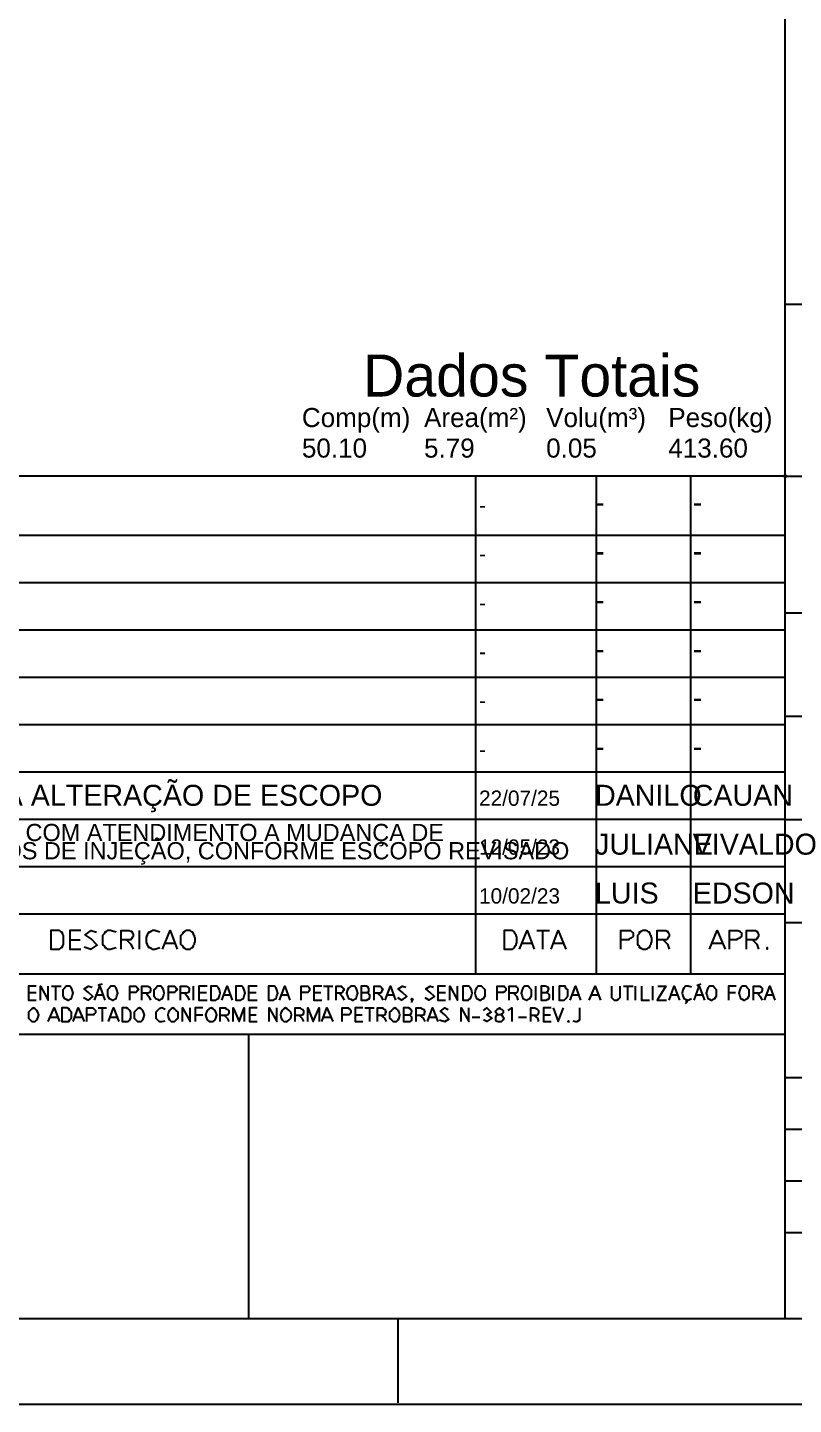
# Paper-space layout 'FOLHA 2' of a CAD drawing. Extents: x 518 to 1126, y -1 to 420.
# Drawn here: x 883.3 to 972.3, y -1.3 to 158.7 of the extents above; entities that cross this region are included whole.
import ezdxf

# ---------------------------------------------------------------- set-up
doc = ezdxf.new("R2010")
doc.units = 0
doc.header["$MEASUREMENT"] = 0
doc.layers.add('GT_1', color=7, linetype='Continuous')
doc.styles.add('HTX1', font='O8116901', dxfattribs={"width": 1.02})

psp = doc.layouts.new('FOLHA 2')

# ---------------------------------------------------------------- linework, layer by layer
at = {"linetype": 'Continuous'}
psp.add_line((1110.44, -1.31), (519.72, -1.31), dxfattribs=at)
at = {"layer": 'GT_1', "flags": 128}
for points in [[(542.59, 8.69), (1101.39, 8.69), (1101.39, 408.49)], [(971.39, 8.69), (971.39, 408.49)], [(971.39, 126.59), (1101.39, 126.59)], [(971.39, 106.59), (542.59, 106.59)], [(935.39, 106.59), (935.39, 48.69)], [(949.39, 106.59), (949.39, 48.69)], [(960.39, 106.59), (960.39, 48.69)], [(971.29, 106.69), (971.39, 106.79), (971.59, 106.59), (971.39, 106.39), (971.19, 106.59), (971.29, 106.69)], [(971.39, 106.69), (971.49, 106.59), (971.39, 106.49), (971.29, 106.59), (971.39, 106.69)], [(971.39, 106.59), (1101.39, 106.59)], [(971.39, 99.69), (846.49, 99.69)], [(971.39, 94.19), (846.49, 94.19)], [(971.39, 90.69), (1101.39, 90.69)], [(971.39, 88.69), (846.49, 88.69)], [(971.39, 83.19), (846.49, 83.19)], [(971.39, 78.69), (1101.39, 78.69)], [(971.39, 77.69), (846.49, 77.69)], [(971.39, 72.19), (846.49, 72.19)], [(971.39, 66.69), (846.49, 66.69)], [(971.39, 66.69), (1101.39, 66.69)], [(971.39, 61.19), (846.49, 61.19)], [(971.39, 55.69), (659.59, 55.69)], [(971.39, 54.69), (1101.39, 54.69)], [(886.79, 51.59), (886.89, 51.59), (886.99, 51.59), (887.09, 51.69), (887.19, 51.79), (887.29, 51.79), (887.39, 51.99), (887.39, 52.09), (887.49, 52.19), (887.49, 52.39), (887.49, 52.49), (887.49, 52.69), (887.49, 52.89), (887.49, 52.99), (887.49, 53.19), (887.39, 53.29), (887.39, 53.39), (887.29, 53.59), (887.19, 53.59), (887.09, 53.69), (886.99, 53.79), (886.89, 53.79), (886.79, 53.79), (885.99, 53.79), (885.99, 51.59), (886.79, 51.59)], [(889.49, 53.79), (888.19, 53.79), (888.19, 51.59), (889.49, 51.59)], [(889.89, 51.89), (890.69, 51.59), (891.39, 52.09), (890.69, 52.79), (889.99, 53.29), (890.69, 53.79), (891.29, 53.59)], [(893.59, 53.59), (892.89, 53.79), (892.79, 53.79), (892.59, 53.79), (892.49, 53.69), (892.39, 53.59), (892.29, 53.59), (892.19, 53.39), (892.09, 53.29), (891.99, 53.19), (891.99, 52.99), (891.99, 52.89), (891.99, 52.69), (891.99, 52.49), (891.99, 52.39), (891.99, 52.19), (892.09, 52.09), (892.19, 51.99), (892.29, 51.79), (892.39, 51.79), (892.49, 51.69), (892.59, 51.59), (892.79, 51.59), (892.89, 51.59), (893.59, 51.79)], [(894.19, 51.59), (894.19, 53.79), (894.99, 53.79), (895.09, 53.79), (895.29, 53.69), (895.39, 53.69), (895.49, 53.49), (895.59, 53.39), (895.59, 53.19), (895.59, 53.09), (895.49, 52.99), (895.39, 52.79), (895.29, 52.69), (895.09, 52.69), (894.99, 52.69), (894.19, 52.69)], [(896.29, 51.59), (896.29, 53.79)], [(898.69, 53.59), (898.09, 53.79), (897.89, 53.79), (897.79, 53.79), (897.69, 53.69), (897.49, 53.59), (897.39, 53.59), (897.29, 53.39), (897.19, 53.29), (897.19, 53.19), (897.09, 52.99), (897.09, 52.89), (897.09, 52.69), (897.09, 52.49), (897.09, 52.39), (897.19, 52.19), (897.19, 52.09), (897.29, 51.99), (897.39, 51.79), (897.49, 51.79), (897.69, 51.69), (897.79, 51.59), (897.89, 51.59), (898.09, 51.59), (898.69, 51.79)], [(898.99, 51.59), (899.89, 53.79), (900.69, 51.59)], [(901.89, 51.59), (901.99, 51.59), (902.19, 51.59), (902.29, 51.69), (902.39, 51.79), (902.49, 51.79), (902.59, 51.99), (902.59, 52.09), (902.69, 52.19), (902.69, 52.39), (902.79, 52.49), (902.79, 52.69), (902.79, 52.89), (902.69, 52.99), (902.69, 53.19), (902.59, 53.29), (902.59, 53.39), (902.49, 53.59), (902.39, 53.59), (902.29, 53.69), (902.19, 53.79), (901.99, 53.79), (901.89, 53.79), (901.79, 53.79), (901.69, 53.79), (901.59, 53.69), (901.49, 53.59), (901.39, 53.59), (901.29, 53.39), (901.19, 53.29), (901.09, 53.19), (901.09, 52.99), (901.09, 52.89), (901.09, 52.69), (901.09, 52.49), (901.09, 52.39), (901.09, 52.19), (901.19, 52.09), (901.29, 51.99), (901.39, 51.79), (901.49, 51.79), (901.59, 51.69), (901.69, 51.59), (901.79, 51.59), (901.89, 51.59)], [(939.49, 51.59), (939.59, 51.59), (939.69, 51.59), (939.79, 51.69), (939.89, 51.79), (939.99, 51.99), (940.09, 52.09), (940.09, 52.19), (940.19, 52.39), (940.19, 52.49), (940.19, 52.69), (940.19, 52.89), (940.19, 52.99), (940.09, 53.19), (940.09, 53.29), (939.99, 53.39), (939.89, 53.59), (939.79, 53.69), (939.69, 53.79), (939.59, 53.79), (939.39, 53.79), (938.69, 53.79), (938.69, 51.59), (939.39, 51.59), (939.49, 51.59)], [(940.49, 51.59), (941.39, 53.79), (942.19, 51.59)], [(942.49, 53.79), (943.99, 53.79)], [(943.19, 51.59), (943.19, 53.79)], [(944.19, 51.59), (944.99, 53.79), (945.89, 51.59)], [(952.29, 51.59), (952.29, 53.79), (953.19, 53.79), (953.39, 53.79), (953.49, 53.69), (953.59, 53.59), (953.69, 53.49), (953.69, 53.29), (953.69, 53.09), (953.59, 52.99), (953.49, 52.89), (953.29, 52.79), (953.19, 52.69), (952.29, 52.69)], [(955.09, 51.59), (955.19, 51.59), (955.39, 51.69), (955.49, 51.79), (955.59, 51.79), (955.69, 51.99), (955.69, 52.09), (955.79, 52.19), (955.79, 52.39), (955.89, 52.49), (955.89, 52.69), (955.89, 52.89), (955.79, 52.99), (955.79, 53.19), (955.69, 53.29), (955.69, 53.39), (955.59, 53.59), (955.49, 53.59), (955.39, 53.69), (955.19, 53.79), (955.09, 53.79), (954.99, 53.79), (954.89, 53.79), (954.79, 53.79), (954.69, 53.69), (954.49, 53.59), (954.39, 53.59), (954.39, 53.39), (954.29, 53.29), (954.19, 53.19), (954.19, 52.99), (954.19, 52.89), (954.19, 52.69), (954.19, 52.49), (954.19, 52.39), (954.19, 52.19), (954.29, 52.09), (954.39, 51.99), (954.39, 51.79), (954.49, 51.79), (954.69, 51.69), (954.79, 51.59), (954.89, 51.59), (954.99, 51.59), (955.09, 51.59)], [(956.49, 51.59), (956.49, 53.79), (957.29, 53.79), (957.49, 53.79), (957.59, 53.69), (957.69, 53.69), (957.79, 53.49), (957.89, 53.39), (957.89, 53.19), (957.89, 53.09), (957.79, 52.99), (957.69, 52.79), (957.59, 52.69), (957.49, 52.69), (957.29, 52.69), (956.49, 52.69)], [(962.59, 51.59), (963.49, 53.79), (964.39, 51.59)], [(964.89, 51.59), (964.89, 53.79), (965.69, 53.79), (965.79, 53.79), (965.89, 53.79), (966.09, 53.69), (966.19, 53.59), (966.29, 53.49), (966.29, 53.29), (966.29, 53.09), (966.19, 52.99), (966.09, 52.89), (965.89, 52.79), (965.69, 52.69), (964.89, 52.69)], [(966.89, 51.59), (966.89, 53.79), (967.69, 53.79), (967.89, 53.79), (967.99, 53.69), (968.09, 53.69), (968.19, 53.49), (968.29, 53.39), (968.29, 53.19), (968.29, 53.09), (968.19, 52.99), (968.09, 52.79), (967.99, 52.69), (967.89, 52.69), (967.69, 52.69), (966.89, 52.69)], [(888.19, 52.69), (889.39, 52.69)], [(894.79, 52.69), (895.29, 52.19), (895.59, 51.59)], [(899.29, 52.29), (900.49, 52.29)], [(940.79, 52.29), (941.99, 52.29)], [(944.49, 52.29), (945.59, 52.29)], [(957.19, 52.69), (957.69, 52.19), (957.89, 51.59)], [(962.89, 52.29), (964.09, 52.29)], [(967.59, 52.69), (968.09, 52.19), (968.29, 51.59)], [(969.29, 51.69), (969.29, 51.79), (969.29, 51.59), (969.29, 51.69)], [(971.39, 48.69), (659.59, 48.69)], [(884.29, 47.29), (883.39, 47.29), (883.39, 45.69), (884.29, 45.69)], [(883.39, 46.59), (884.29, 46.59)], [(884.79, 45.69), (884.79, 47.29), (885.69, 45.69), (885.69, 47.29)], [(886.09, 47.29), (887.19, 47.29)], [(886.59, 45.69), (886.59, 47.29)], [(888.09, 45.69), (888.19, 45.79), (888.39, 45.89), (888.49, 46.19), (888.59, 46.49), (888.49, 46.89), (888.39, 47.09), (888.19, 47.29), (887.99, 47.29), (887.79, 47.29), (887.59, 47.09), (887.39, 46.89), (887.39, 46.49), (887.39, 46.19), (887.59, 45.89), (887.79, 45.79), (887.99, 45.69), (888.09, 45.69)], [(889.79, 45.99), (890.39, 45.69), (890.89, 46.09), (890.39, 46.59), (889.89, 46.99), (890.39, 47.29), (890.79, 47.19)], [(891.09, 45.69), (891.69, 47.29), (892.29, 45.69)], [(891.49, 47.39), (891.69, 47.49), (891.99, 47.59)], [(893.29, 45.69), (893.39, 45.79), (893.59, 45.89), (893.69, 46.19), (893.79, 46.49), (893.69, 46.89), (893.59, 47.09), (893.39, 47.29), (893.19, 47.29), (892.99, 47.29), (892.79, 47.09), (892.59, 46.89), (892.59, 46.49), (892.59, 46.19), (892.79, 45.89), (892.99, 45.79), (893.19, 45.69), (893.29, 45.69)], [(895.19, 45.69), (895.19, 47.29), (895.79, 47.29), (895.89, 47.29), (895.99, 47.19), (896.09, 47.09), (896.19, 46.89), (896.09, 46.79), (895.99, 46.69), (895.89, 46.59), (895.79, 46.59), (895.19, 46.59)], [(896.59, 45.69), (896.59, 47.29), (897.19, 47.29), (897.29, 47.29), (897.49, 47.19), (897.59, 47.09), (897.59, 46.89), (897.59, 46.79), (897.49, 46.59), (897.29, 46.49), (897.19, 46.49), (896.59, 46.49)], [(897.09, 46.49), (897.39, 46.09), (897.59, 45.69)], [(898.69, 45.69), (898.79, 45.79), (898.99, 45.89), (899.09, 46.19), (899.19, 46.49), (899.09, 46.89), (898.99, 47.09), (898.79, 47.29), (898.59, 47.29), (898.39, 47.29), (898.19, 47.09), (897.99, 46.89), (897.99, 46.49), (897.99, 46.19), (898.19, 45.89), (898.39, 45.79), (898.59, 45.69), (898.69, 45.69)], [(899.69, 45.69), (899.69, 47.29), (900.29, 47.29), (900.39, 47.29), (900.49, 47.19), (900.59, 47.09), (900.69, 46.89), (900.59, 46.79), (900.49, 46.69), (900.39, 46.59), (900.29, 46.59), (899.69, 46.59)], [(901.09, 45.69), (901.09, 47.29), (901.69, 47.29), (901.79, 47.29), (901.99, 47.19), (902.09, 47.09), (902.09, 46.89), (902.09, 46.79), (901.99, 46.59), (901.79, 46.49), (901.69, 46.49), (901.09, 46.49)], [(901.59, 46.49), (901.89, 46.09), (902.09, 45.69)], [(902.59, 45.69), (902.59, 47.29)], [(904.19, 47.29), (903.19, 47.29), (903.19, 45.69), (904.19, 45.69)], [(903.19, 46.59), (904.09, 46.59)], [(905.19, 45.69), (905.29, 45.79), (905.49, 45.89), (905.59, 46.19), (905.69, 46.49), (905.59, 46.89), (905.49, 47.09), (905.29, 47.29), (905.09, 47.29), (904.59, 47.29), (904.59, 45.69), (905.09, 45.69), (905.19, 45.69)], [(905.89, 45.69), (906.49, 47.29), (907.09, 45.69)], [(908.09, 45.69), (908.19, 45.79), (908.39, 45.89), (908.49, 46.19), (908.59, 46.49), (908.49, 46.89), (908.39, 47.09), (908.19, 47.29), (907.99, 47.29), (907.49, 47.29), (907.49, 45.69), (907.99, 45.69), (908.09, 45.69)], [(909.99, 47.29), (908.99, 47.29), (908.99, 45.69), (909.99, 45.69)], [(908.99, 46.59), (909.89, 46.59)], [(911.89, 45.69), (911.99, 45.79), (912.19, 45.89), (912.29, 46.19), (912.39, 46.49), (912.29, 46.89), (912.19, 47.09), (911.99, 47.29), (911.89, 47.29), (911.29, 47.29), (911.29, 45.69), (911.89, 45.69)], [(912.59, 45.69), (913.19, 47.29), (913.79, 45.69)], [(915.09, 45.69), (915.09, 47.29), (915.69, 47.29), (915.89, 47.29), (915.99, 47.19), (916.09, 47.09), (916.09, 46.89), (916.09, 46.79), (915.99, 46.69), (915.89, 46.59), (915.69, 46.59), (915.09, 46.59)], [(917.49, 47.29), (916.59, 47.29), (916.59, 45.69), (917.49, 45.69)], [(916.59, 46.59), (917.39, 46.59)], [(917.69, 47.29), (918.79, 47.29)], [(918.29, 45.69), (918.29, 47.29)], [(919.19, 45.69), (919.19, 47.29), (919.59, 47.29), (919.79, 47.29), (919.89, 47.19), (919.99, 47.09), (920.09, 46.89), (919.99, 46.79), (919.89, 46.59), (919.79, 46.49), (919.59, 46.49), (919.19, 46.49)], [(919.59, 46.49), (919.89, 46.09), (920.09, 45.69)], [(921.19, 45.69), (921.29, 45.79), (921.49, 45.89), (921.59, 46.19), (921.69, 46.49), (921.59, 46.89), (921.49, 47.09), (921.29, 47.29), (921.09, 47.29), (920.89, 47.29), (920.59, 47.09), (920.49, 46.89), (920.39, 46.49), (920.49, 46.19), (920.59, 45.89), (920.89, 45.79), (921.09, 45.69), (921.19, 45.69)], [(922.09, 46.59), (922.69, 46.59), (922.99, 46.69), (922.99, 46.99), (922.89, 47.19), (922.69, 47.29), (922.09, 47.29), (922.09, 45.69), (922.69, 45.69), (922.89, 45.79), (922.99, 45.79), (923.09, 45.99), (923.09, 46.09), (923.09, 46.29), (922.99, 46.39), (922.89, 46.49), (922.69, 46.59)], [(923.59, 45.69), (923.59, 47.29), (924.09, 47.29), (924.29, 47.29), (924.39, 47.19), (924.49, 47.09), (924.59, 46.89), (924.49, 46.79), (924.39, 46.59), (924.29, 46.49), (924.09, 46.49), (923.59, 46.49)], [(923.99, 46.49), (924.39, 46.09), (924.59, 45.69)], [(924.89, 45.69), (925.49, 47.29), (926.09, 45.69)], [(926.29, 45.99), (926.79, 45.69), (927.39, 46.09), (926.89, 46.59), (926.39, 46.99), (926.89, 47.29), (927.29, 47.19)], [(929.49, 45.99), (929.99, 45.69), (930.59, 46.09), (930.09, 46.59), (929.59, 46.99), (930.09, 47.29), (930.49, 47.19)], [(931.89, 47.29), (930.99, 47.29), (930.99, 45.69), (931.89, 45.69)], [(930.99, 46.59), (931.89, 46.59)], [(932.39, 45.69), (932.39, 47.29), (933.29, 45.69), (933.29, 47.29)], [(934.59, 45.69), (934.59, 45.79), (934.79, 45.89), (934.89, 46.19), (934.99, 46.49), (934.89, 46.89), (934.79, 47.09), (934.59, 47.29), (934.49, 47.29), (933.89, 47.29), (933.89, 45.69), (934.49, 45.69), (934.59, 45.69)], [(935.99, 45.69), (936.09, 45.79), (936.29, 45.89), (936.49, 46.19), (936.49, 46.49), (936.49, 46.89), (936.29, 47.09), (936.09, 47.29), (935.89, 47.29), (935.69, 47.29), (935.49, 47.09), (935.39, 46.89), (935.29, 46.49), (935.39, 46.19), (935.49, 45.89), (935.69, 45.79), (935.89, 45.69), (935.99, 45.69)], [(937.89, 45.69), (937.89, 47.29), (938.49, 47.29), (938.69, 47.29), (938.79, 47.19), (938.89, 47.09), (938.89, 46.89), (938.89, 46.79), (938.79, 46.69), (938.59, 46.59), (938.49, 46.59), (937.89, 46.59)], [(939.29, 45.69), (939.29, 47.29), (939.89, 47.29), (940.09, 47.29), (940.19, 47.19), (940.29, 47.09), (940.29, 46.89), (940.29, 46.79), (940.19, 46.59), (940.09, 46.49), (939.89, 46.49), (939.29, 46.49)], [(939.79, 46.49), (940.19, 46.09), (940.29, 45.69)], [(941.39, 45.69), (941.49, 45.79), (941.69, 45.89), (941.89, 46.19), (941.89, 46.49), (941.89, 46.89), (941.69, 47.09), (941.49, 47.29), (941.29, 47.29), (941.09, 47.29), (940.89, 47.09), (940.79, 46.89), (940.69, 46.49), (940.79, 46.19), (940.89, 45.89), (941.09, 45.79), (941.29, 45.69), (941.39, 45.69)], [(942.39, 45.69), (942.39, 47.29)], [(942.99, 46.59), (943.59, 46.59), (943.79, 46.69), (943.89, 46.99), (943.79, 47.19), (943.49, 47.29), (942.99, 47.29), (942.99, 45.69), (943.59, 45.69), (943.79, 45.79), (943.89, 45.79), (943.99, 45.99), (943.99, 46.09), (943.99, 46.29), (943.89, 46.39), (943.79, 46.49), (943.59, 46.59)], [(944.39, 45.69), (944.39, 47.29)], [(945.69, 45.69), (945.79, 45.79), (945.89, 45.89), (946.09, 46.19), (946.09, 46.49), (946.09, 46.89), (945.89, 47.09), (945.79, 47.29), (945.59, 47.29), (945.09, 47.29), (945.09, 45.69), (945.59, 45.69), (945.69, 45.69)], [(946.39, 45.69), (946.99, 47.29), (947.59, 45.69)], [(948.59, 45.69), (949.29, 47.29), (949.89, 45.69)], [(951.19, 47.29), (951.19, 46.19), (951.19, 45.99), (951.29, 45.89), (951.39, 45.79), (951.49, 45.69), (951.69, 45.69), (951.79, 45.69), (951.99, 45.79), (952.09, 45.89), (952.19, 45.99), (952.19, 46.19), (952.19, 47.29)], [(952.59, 47.29), (953.69, 47.29)], [(953.09, 45.69), (953.09, 47.29)], [(953.99, 45.69), (953.99, 47.29)], [(954.69, 47.29), (954.69, 45.69), (955.59, 45.69)], [(955.99, 45.69), (955.99, 47.29)], [(956.59, 47.29), (957.49, 47.29), (956.49, 45.69), (957.59, 45.69)], [(957.89, 45.69), (958.49, 47.29), (959.09, 45.69)], [(960.49, 47.19), (960.09, 47.29), (959.79, 47.29), (959.59, 47.09), (959.49, 46.89), (959.39, 46.49), (959.49, 46.19), (959.59, 45.89), (959.79, 45.79), (960.09, 45.69), (960.49, 45.89)], [(960.79, 45.69), (961.39, 47.29), (961.99, 45.69)], [(961.09, 47.39), (961.39, 47.49), (961.59, 47.59)], [(962.89, 45.69), (962.99, 45.79), (963.19, 45.89), (963.39, 46.19), (963.39, 46.49), (963.39, 46.89), (963.19, 47.09), (962.99, 47.29), (962.79, 47.29), (962.59, 47.29), (962.39, 47.09), (962.29, 46.89), (962.19, 46.49), (962.29, 46.19), (962.39, 45.89), (962.59, 45.79), (962.79, 45.69), (962.89, 45.69)], [(965.69, 47.29), (964.79, 47.29), (964.79, 45.69)], [(964.79, 46.59), (965.59, 46.59)], [(966.69, 45.69), (966.79, 45.79), (966.99, 45.89), (967.19, 46.19), (967.19, 46.49), (967.19, 46.89), (966.99, 47.09), (966.79, 47.29), (966.59, 47.29), (966.39, 47.29), (966.19, 47.09), (966.09, 46.89), (965.99, 46.49), (966.09, 46.19), (966.19, 45.89), (966.39, 45.79), (966.59, 45.69), (966.69, 45.69)], [(967.69, 45.69), (967.69, 47.29), (968.29, 47.29), (968.39, 47.29), (968.59, 47.19), (968.69, 47.09), (968.69, 46.89), (968.69, 46.79), (968.59, 46.59), (968.39, 46.49), (968.29, 46.49), (967.69, 46.49)], [(968.19, 46.49), (968.49, 46.09), (968.69, 45.69)], [(968.99, 45.69), (969.59, 47.29), (970.19, 45.69)], [(891.29, 46.29), (892.09, 46.29)], [(906.09, 46.29), (906.89, 46.29)], [(912.79, 46.29), (913.59, 46.29)], [(925.09, 46.29), (925.89, 46.29)], [(928.09, 45.79), (927.99, 45.89), (927.89, 45.79), (927.99, 45.69), (928.09, 45.79), (927.89, 45.39)], [(946.59, 46.29), (947.39, 46.29)], [(948.79, 46.29), (949.69, 46.29)], [(958.09, 46.29), (958.89, 46.29)], [(959.79, 45.29), (959.99, 45.49), (959.89, 45.49), (959.89, 45.59), (959.89, 45.69)], [(960.99, 46.29), (961.79, 46.29)], [(969.19, 46.29), (969.99, 46.29)], [(884.09, 43.19), (884.19, 43.19), (884.39, 43.39), (884.49, 43.59), (884.59, 43.99), (884.49, 44.29), (884.39, 44.49), (884.19, 44.69), (883.99, 44.79), (883.79, 44.69), (883.59, 44.49), (883.39, 44.29), (883.39, 43.99), (883.39, 43.59), (883.59, 43.39), (883.79, 43.19), (883.99, 43.19), (884.09, 43.19)], [(885.69, 43.19), (886.39, 44.79), (886.99, 43.19)], [(885.89, 43.69), (886.79, 43.69)], [(887.99, 43.19), (888.09, 43.19), (888.19, 43.39), (888.39, 43.59), (888.39, 43.99), (888.39, 44.29), (888.19, 44.49), (888.09, 44.69), (887.89, 44.79), (887.29, 44.79), (887.29, 43.19), (887.89, 43.19), (887.99, 43.19)], [(888.59, 43.19), (889.19, 44.79), (889.89, 43.19)], [(888.79, 43.69), (889.69, 43.69)], [(890.19, 43.19), (890.19, 44.79), (890.79, 44.79), (890.89, 44.79), (890.99, 44.69), (891.09, 44.59), (891.19, 44.49), (891.19, 44.39), (891.19, 44.19), (891.09, 44.09), (890.99, 43.99), (890.79, 43.99), (890.19, 43.99)], [(891.49, 44.79), (892.49, 44.79)], [(891.99, 43.19), (891.99, 44.79)], [(892.69, 43.19), (893.29, 44.79), (893.89, 43.19)], [(892.89, 43.69), (893.69, 43.69)], [(894.89, 43.19), (894.99, 43.19), (895.19, 43.39), (895.29, 43.59), (895.29, 43.99), (895.29, 44.29), (895.19, 44.49), (894.99, 44.69), (894.79, 44.79), (894.29, 44.79), (894.29, 43.19), (894.79, 43.19), (894.89, 43.19)], [(896.39, 43.19), (896.49, 43.19), (896.69, 43.39), (896.79, 43.59), (896.89, 43.99), (896.79, 44.29), (896.69, 44.49), (896.49, 44.69), (896.29, 44.79), (896.09, 44.69), (895.89, 44.49), (895.69, 44.29), (895.69, 43.99), (895.69, 43.59), (895.89, 43.39), (896.09, 43.19), (896.29, 43.19), (896.39, 43.19)], [(899.29, 44.59), (898.89, 44.79), (898.59, 44.69), (898.39, 44.49), (898.19, 44.29), (898.19, 43.99), (898.19, 43.59), (898.39, 43.39), (898.59, 43.19), (898.89, 43.19), (899.29, 43.29)], [(900.29, 43.19), (900.39, 43.19), (900.59, 43.39), (900.79, 43.59), (900.79, 43.99), (900.79, 44.29), (900.59, 44.49), (900.39, 44.69), (900.19, 44.79), (899.99, 44.69), (899.79, 44.49), (899.69, 44.29), (899.59, 43.99), (899.69, 43.59), (899.79, 43.39), (899.99, 43.19), (900.19, 43.19), (900.29, 43.19)], [(901.29, 43.19), (901.29, 44.79), (902.19, 43.19), (902.19, 44.79)], [(903.69, 44.79), (902.79, 44.79), (902.79, 43.19)], [(902.79, 43.99), (903.69, 43.99)], [(904.79, 43.19), (904.89, 43.19), (905.09, 43.39), (905.19, 43.59), (905.29, 43.99), (905.19, 44.29), (905.09, 44.49), (904.89, 44.69), (904.69, 44.79), (904.39, 44.69), (904.19, 44.49), (904.09, 44.29), (903.99, 43.99), (904.09, 43.59), (904.19, 43.39), (904.39, 43.19), (904.69, 43.19), (904.79, 43.19)], [(905.69, 43.19), (905.69, 44.79), (906.29, 44.79), (906.39, 44.69), (906.59, 44.59), (906.69, 44.49), (906.69, 44.29), (906.69, 44.19), (906.59, 43.99), (906.39, 43.89), (906.29, 43.89), (905.69, 43.89)], [(906.19, 43.89), (906.49, 43.59), (906.69, 43.19)], [(907.19, 43.19), (907.19, 44.79), (907.89, 43.19), (908.49, 44.79), (908.49, 43.19)], [(909.99, 44.79), (909.09, 44.79), (909.09, 43.19), (909.99, 43.19)], [(909.09, 43.99), (909.89, 43.99)], [(911.39, 43.19), (911.39, 44.79), (912.29, 43.19), (912.29, 44.79)], [(913.39, 43.19), (913.49, 43.19), (913.69, 43.39), (913.89, 43.59), (913.99, 43.99), (913.89, 44.29), (913.69, 44.49), (913.49, 44.69), (913.29, 44.79), (913.09, 44.69), (912.89, 44.49), (912.79, 44.29), (912.69, 43.99), (912.79, 43.59), (912.89, 43.39), (913.09, 43.19), (913.29, 43.19), (913.39, 43.19)], [(914.39, 43.19), (914.39, 44.79), (914.99, 44.79), (915.09, 44.69), (915.29, 44.59), (915.39, 44.49), (915.39, 44.29), (915.39, 44.19), (915.29, 43.99), (915.09, 43.89), (914.99, 43.89), (914.39, 43.89)], [(914.89, 43.89), (915.19, 43.59), (915.39, 43.19)], [(915.89, 43.19), (915.89, 44.79), (916.49, 43.19), (917.19, 44.79), (917.19, 43.19)], [(917.49, 43.19), (918.09, 44.79), (918.79, 43.19)], [(917.69, 43.69), (918.49, 43.69)], [(919.89, 43.19), (919.89, 44.79), (920.59, 44.79), (920.69, 44.69), (920.79, 44.59), (920.89, 44.49), (920.89, 44.39), (920.89, 44.19), (920.79, 44.09), (920.69, 43.99), (920.59, 43.99), (919.89, 43.99)], [(922.29, 44.79), (921.39, 44.79), (921.39, 43.19), (922.29, 43.19)], [(921.39, 43.99), (922.19, 43.99)], [(922.49, 44.79), (923.59, 44.79)], [(923.09, 43.19), (923.09, 44.79)], [(923.99, 43.19), (923.99, 44.79), (924.49, 44.79), (924.59, 44.79), (924.69, 44.69), (924.89, 44.59), (924.89, 44.49), (924.99, 44.29), (924.89, 44.19), (924.89, 43.99), (924.69, 43.89), (924.49, 43.89), (923.99, 43.89)], [(924.39, 43.89), (924.79, 43.59), (924.99, 43.19)], [(926.09, 43.19), (926.19, 43.19), (926.39, 43.39), (926.49, 43.59), (926.59, 43.99), (926.49, 44.29), (926.39, 44.49), (926.19, 44.69), (925.99, 44.79), (925.79, 44.69), (925.59, 44.49), (925.39, 44.29), (925.39, 43.99), (925.39, 43.59), (925.59, 43.39), (925.79, 43.19), (925.99, 43.19), (926.09, 43.19)], [(926.99, 43.99), (927.59, 43.99), (927.89, 44.09), (927.99, 44.39), (927.79, 44.69), (927.59, 44.79), (926.99, 44.79), (926.99, 43.19), (927.59, 43.19), (927.79, 43.19), (927.89, 43.29), (927.99, 43.39), (927.99, 43.49), (927.99, 43.69), (927.89, 43.79), (927.79, 43.89), (927.59, 43.99)], [(928.49, 43.19), (928.49, 44.79), (928.99, 44.79), (929.19, 44.69), (929.39, 44.59), (929.39, 44.49), (929.49, 44.29), (929.39, 44.19), (929.39, 43.99), (929.19, 43.89), (928.99, 43.89), (928.49, 43.89)], [(928.89, 43.89), (929.29, 43.59), (929.49, 43.19)], [(929.79, 43.19), (930.39, 44.79), (930.99, 43.19)], [(929.99, 43.69), (930.79, 43.69)], [(931.19, 43.39), (931.79, 43.19), (932.29, 43.49), (931.79, 43.99), (931.29, 44.39), (931.79, 44.79), (932.19, 44.59)], [(933.69, 43.19), (933.69, 44.79), (934.59, 43.19), (934.59, 44.79)], [(934.99, 43.69), (935.89, 43.69)], [(936.29, 44.49), (936.69, 44.79), (937.19, 44.29), (936.69, 43.99), (937.29, 43.59), (936.69, 43.19), (936.29, 43.39)], [(938.29, 43.19), (938.39, 43.19), (938.49, 43.29), (938.59, 43.39), (938.69, 43.59), (938.59, 43.69), (938.49, 43.89), (938.39, 43.99), (938.19, 43.99), (937.99, 43.99), (937.89, 44.09), (937.79, 44.19), (937.69, 44.39), (937.79, 44.49), (937.89, 44.59), (937.99, 44.69), (938.19, 44.79), (938.29, 44.69), (938.49, 44.59), (938.59, 44.49), (938.59, 44.39), (938.59, 44.19), (938.49, 44.09), (938.29, 43.99), (938.19, 43.99), (937.99, 43.99), (937.79, 43.89), (937.69, 43.69), (937.69, 43.59), (937.69, 43.39), (937.79, 43.29), (937.99, 43.19), (938.19, 43.19), (938.29, 43.19)], [(939.19, 44.49), (939.59, 44.79), (939.59, 43.19)], [(940.39, 43.69), (941.29, 43.69)], [(941.79, 43.19), (941.79, 44.79), (942.29, 44.79), (942.49, 44.69), (942.59, 44.59), (942.69, 44.49), (942.69, 44.29), (942.69, 44.19), (942.59, 43.99), (942.49, 43.89), (942.29, 43.89), (941.79, 43.89)], [(942.19, 43.89), (942.59, 43.59), (942.69, 43.19)], [(944.19, 44.79), (943.29, 44.79), (943.29, 43.19), (944.19, 43.19)], [(943.29, 43.99), (944.09, 43.99)], [(944.39, 44.79), (944.99, 43.19), (945.59, 44.79)], [(946.29, 43.19), (946.19, 43.29), (946.09, 43.19), (946.19, 43.19), (946.29, 43.19)], [(946.69, 43.29), (946.99, 43.19), (947.19, 43.19), (947.49, 43.39), (947.49, 43.59), (947.49, 44.79)], [(971.39, 41.69), (846.49, 41.69)], [(908.99, 41.69), (908.99, 8.69)], [(971.39, 36.69), (1101.39, 36.69)], [(971.39, 30.69), (1101.39, 30.69)], [(971.39, 24.69), (1101.39, 24.69)], [(971.39, 18.69), (1101.39, 18.69)], [(926.39, -1.11), (926.39, 8.69)], [(971.39, 8.69), (1101.39, 8.69)]]:
    psp.add_lwpolyline(points, dxfattribs=at)

# ---------------------------------------------------------------- texts
at = {"layer": 'GT_1', "style": 'HTX1', "width": 1.02}
for s, height, p in [('Dados Totais', 4.8812, (922.29, 115.84)), ('Comp(m)', 2.219, (915.19, 112.29)), ('Area(m²)', 2.219, (929.39, 112.29)), ('Volu(m³)', 2.219, (943.59, 112.29)), ('Peso(kg)', 2.219, (957.79, 112.29)), ('50.10', 2.219, (915.19, 108.74)), ('5.79', 2.219, (929.39, 108.74)), ('0.05', 2.219, (943.59, 108.74)), ('413.60', 2.219, (957.79, 108.74)), ('-', 1.77, (935.78, 102.35)), ('-', 2.44, (949.27, 102.35)), ('-', 2.44, (960.63, 102.35)), ('-', 2.44, (949.27, 96.67)), ('-', 2.44, (960.63, 96.67)), ('-', 1.77, (935.78, 96.67)), ('-', 1.77, (935.78, 90.99)), ('-', 2.44, (949.27, 90.99)), ('-', 2.44, (960.63, 90.99)), ('-', 1.77, (935.78, 85.31)), ('-', 2.44, (949.27, 85.31)), ('-', 2.44, (960.63, 85.31)), ('-', 1.77, (935.78, 79.63)), ('-', 2.44, (949.27, 79.63)), ('-', 2.44, (960.63, 79.63)), ('-', 1.77, (935.78, 73.95)), ('-', 2.44, (949.27, 73.95)), ('-', 2.44, (960.63, 73.95)), ('REVISADO PARA ALTERAÇÃO DE ESCOPO', 2.4406, (855.55, 68.27)), ('DANILO', 2.441, (949.27, 68.27)), ('CAUAN', 2.441, (960.63, 68.27)), ('22/07/25', 1.775, (935.78, 68.27)), ('REVISADO PELA GP, COM ATENDIMENTO A MUDANÇA DE ', 2, (855.01, 64.17)), ('DIÂMETRO E PONTOS DE INJEÇÃO, CONFORME ESCOPO REVISADO', 2, (855.19, 62.05)), ('12/05/23', 1.775, (935.78, 62.59)), ('JULIANE', 2.441, (949.27, 62.59)), ('VIVALDO', 2.441, (960.63, 62.59)), ('LUIS', 2.441, (949.27, 56.91)), ('EDSON', 2.441, (960.63, 56.91)), ('10/02/23', 1.775, (935.78, 56.91))]:
    psp.add_text(s, height=height, dxfattribs=at).set_placement(p)

doc.saveas('drawing.dxf')
